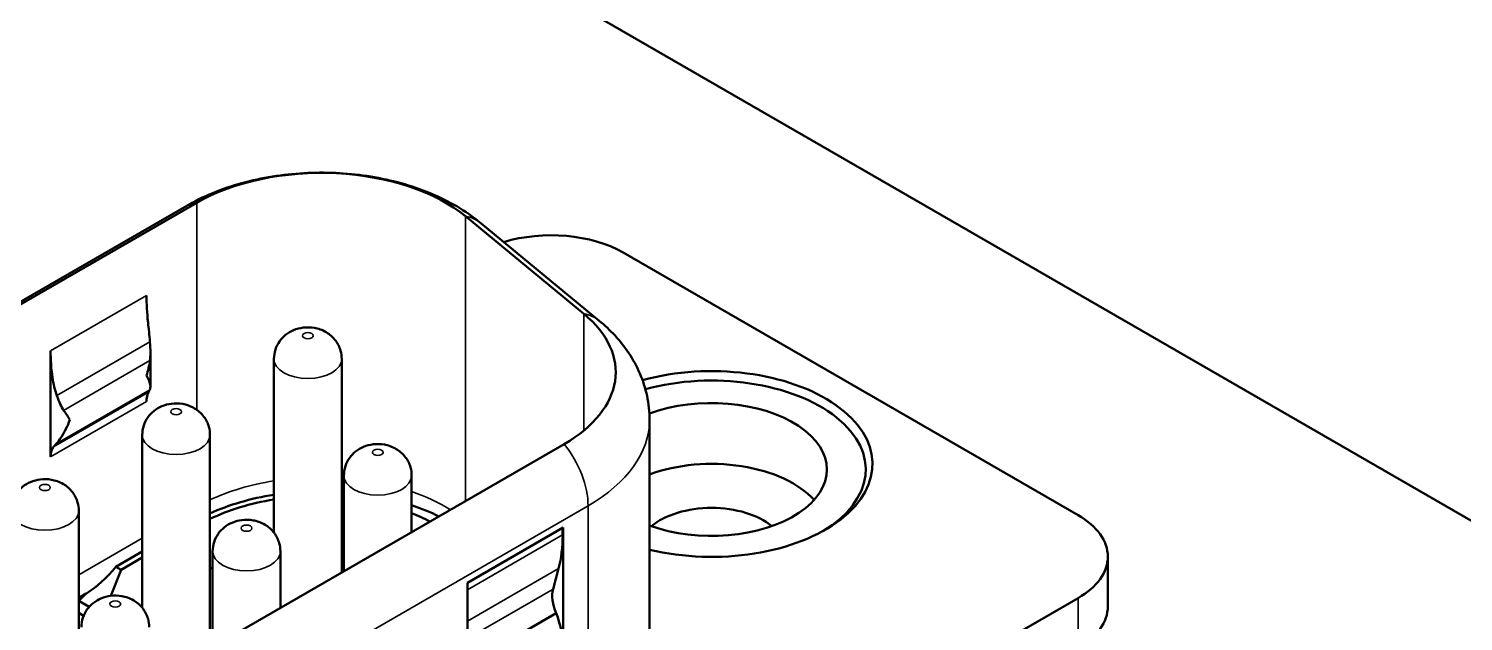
# Model space of a CAD drawing. Header units: millimetres. Extents: x 845 to 2568, y -211 to 570.
# Drawn here: x 1511.86 to 1533.04, y 447.79 to 456.54 of the extents above; entities that cross this region are included whole.
import ezdxf

# ---------------------------------------------------------------- set-up
doc = ezdxf.new("R2010")
doc.units = ezdxf.units.MM
doc.header["$LTSCALE"] = 2
doc.layers.add('외형선(ISO)', color=7, linetype='Continuous', lineweight=50)
doc.layers.add('좁은 외형선(ISO)', color=7, linetype='Continuous', lineweight=35)

msp = doc.modelspace()

# ---------------------------------------------------------------- linework, layer by layer
at = {"layer": '외형선(ISO)'}
for p, q in [((1593.1165, 414.6589), (1437.553, 504.4735)), ((1505.9252, 449.1515), (1514.1984, 453.928)), ((1506.0717, 449.1967), (1514.3448, 453.9732)), ((1518.3131, 453.7727), (1520.0604, 452.332)), ((1520.287, 452.2309), (1518.5397, 453.6716)), ((1527.3556, 449.36), (1520.6381, 453.2383)), ((1512.1882, 451.7843), (1512.1882, 450.2231)), ((1513.661, 451.7678), (1513.661, 451.2579)), ((1515.4853, 451.6666), (1515.4853, 449.1012)), ((1516.4853, 451.6666), (1516.4853, 448.5137)), ((1521.0306, 446.9803), (1521.0306, 450.7639)), ((1513.5408, 450.5439), (1513.5408, 447.9915)), ((1514.5408, 450.5439), (1514.5408, 447.391)), ((1519.7691, 450.4096), (1512.244, 446.065)), ((1516.5177, 449.9438), (1516.5177, 448.5324)), ((1517.5177, 449.9438), (1517.5177, 449.1098)), ((1512.6033, 449.4253), (1512.6033, 446.2724)), ((1519.7542, 449.1763), (1518.34, 448.3598)), ((1519.7471, 449.0678), (1519.7471, 449.1722)), ((1519.7542, 447.135), (1519.7542, 449.1763)), ((1513.1498, 448.5966), (1513.5408, 448.8223)), ((1514.5802, 448.8252), (1514.5802, 447.4138)), ((1515.5802, 448.8252), (1515.5802, 447.9912)), ((1513.1498, 448.5966), (1513.2276, 448.5517)), ((1513.5408, 448.7325), (1513.2276, 448.5517)), ((1519.6052, 448.2692), (1519.6869, 448.5743)), ((1527.7949, 448.0128), (1527.7949, 448.7476)), ((1513.2276, 448.5517), (1513.0792, 448.1691)), ((1518.34, 448.3598), (1518.34, 446.3185)), ((1512.7131, 448.2022), (1512.6033, 448.1388)), ((1512.7575, 448.0066), (1512.6033, 448.0956)), ((1526.401, 447.5841), (1527.3556, 448.1352)), ((1512.6033, 447.916), (1512.6754, 447.8743)), ((1519.6515, 447.9121), (1518.34, 447.155))]:
    msp.add_line(p, q, dxfattribs=at)
for centre, major_axis, ratio, start_param, end_param in [((1516.1833, 452.9117), (2.6, 0), 0.5773503, 0.6108652, 2.3561945), ((1519.5774, 452.626), (-1.5, 0), 0.5773503, 3.9269908, 5.1970848), ((1517.9306, 451.471), (2.6, 0), 0.5773503, 5.4977871, 6.8940505), ((1513.461, 452.1987), (-0.1302, 0.6953), 0.218386, 3.746559, 4.2564043), ((1521.9462, 450.1152), (2.375, 0), 0.5773503, 4.3166013, 8.297979), ((1521.9462, 450.0336), (2.275, 0), 0.5773503, 5.5195305, 8.298126), ((1512.3296, 451.5455), (-0.1302, 0.6953), 0.218386, 2.1802648, 2.6901101), ((1513.461, 451.0454), (0.1953, 0.2135), 0.2019062, 5.5517915, 5.7631479), ((1521.9462, 450.0336), (1.7, 0), 0.5773503, 4.1435962, 8.4246541), ((1512.3296, 450.3922), (0.1953, 0.2135), 0.2019062, 1.656315, 1.8676714), ((1521.9462, 449.1354), (-1.7, 0), 0.5773503, 3.616819, 5.2811817), ((1516.1833, 448.1924), (2.64, 0), 0.5773503, 1.8383678, 2.2423101), ((1516.1833, 448.1924), (2.64, 0), 0.5773503, 1.4437938, 1.4561476), ((1516.1268, 448.2251), (2.45, 0), 0.5773503, 1.4105379, 1.4239101), ((1516.1268, 448.2251), (2.45, 0), 0.5773503, 1.8356879, 2.274876), ((1516.1833, 448.1924), (2.64, 0), 0.5773503, 0.8536329, 1.0408938), ((1521.9462, 448.8432), (-1.08, 0), 0.5773503, 3.7451263, 5.6796516), ((1516.1268, 448.2251), (2.45, 0), 0.5773503, 0.8262258, 0.9670426), ((1526.2949, 448.7476), (1.5, 0), 0.5773503, 5.4977871, 7.0685835), ((1517.9794, 450.0884), (-1.25, 2.1651), 0.5773503, 3.6651914, 3.9269908), ((1516.1268, 447.6372), (2.2571, 0), 0.5773503, 1.3967055, 1.4112517), ((1512.669, 449.3314), (0.7071, 1.2247), 0.5773503, 3.9738402, 4.4285949), ((1516.1268, 447.6372), (2.2571, 0), 0.5773503, 2.3256558, 2.3499301), ((1512.3437, 449.062), (0.7071, 1.2247), 0.5773503, 4.1895819, 4.3082628), ((1519.9467, 447.9663), (0.25, -0.433), 0.5773503, 3.6651914, 4.509705), ((1526.2949, 448.0128), (1.5, 0), 0.5773503, 5.4977871, 6.2831853), ((1519.033, 447.8569), (-0.505, 0.8747), 0.5773503, 3.9269908, 4.4505896)]:
    msp.add_ellipse(centre, major_axis=major_axis, ratio=ratio, start_param=start_param, end_param=end_param, dxfattribs=at)
for points, knots in [([(1518.5397, 453.6716), (1518.3143, 453.8574), (1518.0617, 454.0009), (1517.5146, 454.2281), (1517.2181, 454.3091), (1516.6083, 454.4083), (1516.295, 454.4262), (1515.6729, 454.3994), (1515.3643, 454.3547), (1514.7723, 454.2006), (1514.4887, 454.0916), (1514.2174, 453.9389), (1514.2079, 453.9335), (1514.1984, 453.928)], [6.1086524, 6.1086524, 6.1086524, 6.1086524, 6.4449496, 6.4449496, 6.7940155, 6.7940155, 7.1430813, 7.1430813, 7.4921472, 7.4921472, 7.841213, 7.841213, 7.8539816, 7.8539816, 7.8539816, 7.8539816]), ([(1513.6024, 452.6008), (1513.6024, 452.481), (1513.6115, 452.346), (1513.6353, 452.1116), (1513.648, 452.0152), (1513.6546, 451.9181)], [0, 0, 0, 0, 0.044007796, 0.044007796, 0.073748981, 0.073748981, 0.073748981, 0.073748981]), ([(1521.0306, 450.7639), (1521.0306, 450.8838), (1521.0177, 451.0037), (1520.9684, 451.2357), (1520.932, 451.3478), (1520.8405, 451.5596), (1520.7856, 451.6593), (1520.6621, 451.8449), (1520.5937, 451.931), (1520.4471, 452.0902), (1520.3689, 452.1634), (1520.287, 452.2309)], [5.49778714, 5.49778714, 5.49778714, 5.49778714, 5.61996019, 5.61996019, 5.74213324, 5.74213324, 5.86430629, 5.86430629, 5.98647933, 5.98647933, 6.10865238, 6.10865238, 6.10865238, 6.10865238]), ([(1515.4853, 451.6666), (1515.4853, 451.7144), (1515.4933, 451.762), (1515.5221, 451.8506), (1515.5434, 451.8908), (1515.595, 451.9647), (1515.626, 451.9957), (1515.6963, 452.0525), (1515.7352, 452.0739), (1515.8225, 452.1113), (1515.8696, 452.1226), (1515.9715, 452.1354), (1516.0257, 452.1343), (1516.1376, 452.1145), (1516.1954, 452.0968), (1516.3035, 452.0322), (1516.3526, 451.994), (1516.4259, 451.8948), (1516.4525, 451.8451), (1516.4794, 451.7494), (1516.4853, 451.708), (1516.4853, 451.6666)], [3.9269908, 3.9269908, 3.9269908, 3.9269908, 4.1124002, 4.1124002, 4.3104214, 4.3104214, 4.5478299, 4.5478299, 4.8593371, 4.8593371, 5.2824853, 5.2824853, 5.7958812, 5.7958812, 6.2997898, 6.2997898, 6.665187, 6.665187, 6.9078601, 6.9078601, 7.0685835, 7.0685835, 7.0685835, 7.0685835]), ([(1512.2796, 451.1242), (1512.2494, 451.2078), (1512.2301, 451.3003), (1512.1955, 451.5285), (1512.1882, 451.6645), (1512.1882, 451.7843)], [0.148006535, 0.148006535, 0.148006535, 0.148006535, 0.17774772, 0.17774772, 0.221755516, 0.221755516, 0.221755516, 0.221755516]), ([(1513.6519, 451.2111), (1513.6598, 451.2294), (1513.6621, 451.2487), (1513.657, 451.3147), (1513.6339, 451.367), (1513.6024, 451.4216)], [-0.043815364, -0.043815364, -0.043815364, -0.043815364, -0.029927728, -0.029927728, 0, 0, 0, 0]), ([(1513.6351, 451.178), (1513.6293, 451.1677), (1513.6233, 451.155), (1513.6083, 451.1118), (1513.6024, 451.0759), (1513.6024, 451.0396)], [-0.020053326, -0.020053326, -0.020053326, -0.020053326, -0.013347747, -0.013347747, 0, 0, 0, 0]), ([(1513.5408, 450.5439), (1513.5408, 450.5917), (1513.5488, 450.6393), (1513.5776, 450.7279), (1513.5988, 450.7682), (1513.6504, 450.842), (1513.6815, 450.873), (1513.7518, 450.9298), (1513.7907, 450.9512), (1513.8779, 450.9886), (1513.9251, 450.9999), (1514.0269, 451.0128), (1514.0812, 451.0116), (1514.193, 450.9918), (1514.2508, 450.9741), (1514.359, 450.9095), (1514.408, 450.8713), (1514.4814, 450.7721), (1514.5079, 450.7224), (1514.5348, 450.6267), (1514.5408, 450.5854), (1514.5408, 450.5439)], [3.9269908, 3.9269908, 3.9269908, 3.9269908, 4.1124002, 4.1124002, 4.3104214, 4.3104214, 4.5478299, 4.5478299, 4.8593371, 4.8593371, 5.2824853, 5.2824853, 5.7958812, 5.7958812, 6.2997898, 6.2997898, 6.665187, 6.665187, 6.9078601, 6.9078601, 7.0685835, 7.0685835, 7.0685835, 7.0685835]), ([(1512.471, 450.7684), (1512.4395, 450.6774), (1512.3942, 450.5856), (1512.3194, 450.4735), (1512.2944, 450.4411), (1512.27, 450.4133)], [-0.190011881, -0.190011881, -0.190011881, -0.190011881, -0.160084153, -0.160084153, -0.146196517, -0.146196517, -0.146196517, -0.146196517]), ([(1512.1882, 450.2231), (1512.1882, 450.2535), (1512.1919, 450.284), (1512.2077, 450.3319), (1512.2179, 450.3509), (1512.2312, 450.3675)], [0.150371241, 0.150371241, 0.150371241, 0.150371241, 0.161544156, 0.161544156, 0.170262791, 0.170262791, 0.170262791, 0.170262791]), ([(1516.5177, 449.9438), (1516.5177, 449.9916), (1516.5257, 450.0392), (1516.5545, 450.1278), (1516.5758, 450.168), (1516.6274, 450.2419), (1516.6584, 450.2729), (1516.7287, 450.3296), (1516.7676, 450.3511), (1516.8549, 450.3885), (1516.902, 450.3998), (1517.0038, 450.4126), (1517.0581, 450.4115), (1517.17, 450.3916), (1517.2278, 450.374), (1517.3359, 450.3094), (1517.3849, 450.2712), (1517.4583, 450.172), (1517.4849, 450.1223), (1517.5117, 450.0266), (1517.5177, 449.9852), (1517.5177, 449.9438)], [3.9269908, 3.9269908, 3.9269908, 3.9269908, 4.1124002, 4.1124002, 4.3104214, 4.3104214, 4.5478299, 4.5478299, 4.8593371, 4.8593371, 5.2824853, 5.2824853, 5.7958812, 5.7958812, 6.2997898, 6.2997898, 6.665187, 6.665187, 6.9078601, 6.9078601, 7.0685835, 7.0685835, 7.0685835, 7.0685835]), ([(1511.6033, 449.4253), (1511.6033, 449.4731), (1511.6113, 449.5207), (1511.6401, 449.6093), (1511.6614, 449.6496), (1511.713, 449.7234), (1511.744, 449.7544), (1511.8143, 449.8112), (1511.8532, 449.8326), (1511.9405, 449.87), (1511.9876, 449.8813), (1512.0894, 449.8942), (1512.1437, 449.893), (1512.2556, 449.8732), (1512.3134, 449.8555), (1512.4215, 449.7909), (1512.4705, 449.7527), (1512.5439, 449.6535), (1512.5705, 449.6038), (1512.5974, 449.5081), (1512.6033, 449.4668), (1512.6033, 449.4253)], [3.9269908, 3.9269908, 3.9269908, 3.9269908, 4.1124002, 4.1124002, 4.3104214, 4.3104214, 4.5478299, 4.5478299, 4.8593371, 4.8593371, 5.2824853, 5.2824853, 5.7958812, 5.7958812, 6.2997898, 6.2997898, 6.665187, 6.665187, 6.9078601, 6.9078601, 7.0685835, 7.0685835, 7.0685835, 7.0685835]), ([(1514.5802, 448.8252), (1514.5802, 448.873), (1514.5882, 448.9206), (1514.617, 449.0092), (1514.6383, 449.0494), (1514.6899, 449.1233), (1514.7209, 449.1543), (1514.7912, 449.211), (1514.8301, 449.2325), (1514.9174, 449.2699), (1514.9645, 449.2812), (1515.0664, 449.294), (1515.1206, 449.2929), (1515.2325, 449.273), (1515.2903, 449.2554), (1515.3984, 449.1908), (1515.4475, 449.1526), (1515.5208, 449.0534), (1515.5474, 449.0037), (1515.5743, 448.908), (1515.5802, 448.8666), (1515.5802, 448.8252)], [3.9269908, 3.9269908, 3.9269908, 3.9269908, 4.1124002, 4.1124002, 4.3104214, 4.3104214, 4.5478299, 4.5478299, 4.8593371, 4.8593371, 5.2824853, 5.2824853, 5.7958812, 5.7958812, 6.2997898, 6.2997898, 6.665187, 6.665187, 6.9078601, 6.9078601, 7.0685835, 7.0685835, 7.0685835, 7.0685835]), ([(1512.6428, 447.7066), (1512.6428, 447.7544), (1512.6508, 447.802), (1512.6795, 447.8906), (1512.7008, 447.9308), (1512.7524, 448.0047), (1512.7835, 448.0357), (1512.8538, 448.0924), (1512.8927, 448.1139), (1512.9799, 448.1513), (1513.027, 448.1626), (1513.1289, 448.1754), (1513.1832, 448.1743), (1513.295, 448.1544), (1513.3528, 448.1368), (1513.461, 448.0722), (1513.51, 448.034), (1513.5834, 447.9348), (1513.6099, 447.8851), (1513.6368, 447.7894), (1513.6428, 447.748), (1513.6428, 447.7066)], [3.9269908, 3.9269908, 3.9269908, 3.9269908, 4.1124002, 4.1124002, 4.3104214, 4.3104214, 4.5478299, 4.5478299, 4.8593371, 4.8593371, 5.2824853, 5.2824853, 5.7958812, 5.7958812, 6.2997898, 6.2997898, 6.665187, 6.665187, 6.9078601, 6.9078601, 7.0685835, 7.0685835, 7.0685835, 7.0685835])]:
    msp.add_open_spline(points, degree=3, knots=knots, dxfattribs=at)
for points in [[(1513.6024, 451.4216), (1513.626, 451.4898), (1513.6449, 451.5656), (1513.6544, 451.643)], [(1512.3805, 450.9075), (1512.4161, 450.8561), (1512.4474, 450.8093), (1512.471, 450.7684)]]:
    msp.add_open_spline(points, degree=3, dxfattribs=at)
at = {"layer": '좁은 외형선(ISO)'}
for p, q in [((1514.3448, 450.9163), (1514.3448, 453.9732)), ((1518.3131, 449.569), (1518.3131, 453.7727)), ((1513.6024, 452.6008), (1512.1882, 451.7843)), ((1520.0604, 452.332), (1520.0604, 450.61)), ((1513.6546, 451.9181), (1512.2796, 451.1242)), ((1513.6544, 451.643), (1512.3805, 450.9075)), ((1512.2312, 450.3675), (1513.6351, 451.178)), ((1512.27, 450.4133), (1513.6519, 451.2111)), ((1512.1882, 450.2231), (1513.6024, 451.0396)), ((1512.5976, 445.1538), (1520.1226, 449.4984)), ((1520.1226, 449.4984), (1520.1226, 445.7147)), ((1513.5408, 449.0182), (1512.6033, 448.477)), ((1518.34, 448.2554), (1519.7471, 449.0678)), ((1518.34, 447.7966), (1519.6869, 448.5743)), ((1518.34, 447.5387), (1519.6052, 448.2692)), ((1527.3556, 448.1352), (1527.3556, 447.4004))]:
    msp.add_line(p, q, dxfattribs=at)
for centre, major_axis, ratio, start_param, end_param in [((1514.6984, 453.062), (-0.5, 0.866), 0.5773503, 6.0213859, 6.2831853), ((1517.9035, 452.9001), (0.6362, 0.7715), 0.6688348, 0, 0.3656889), ((1519.6508, 451.4594), (0.6362, 0.7715), 0.6688348, 0, 0.3656889), ((1515.9853, 451.6666), (0.5, 0), 0.5773503, 3.1415927, 6.2831853), ((1517.9306, 450.7639), (3.1, 0), 0.5773503, 5.4977871, 6.2831853), ((1514.0408, 450.5439), (0.5, 0), 0.5773503, 3.1415927, 6.2831853), ((1519.4155, 449.9066), (-0.5, 0.866), 0.5773503, 3.9269908, 4.9741884), ((1516.1833, 448.421), (-2.6, 0), 0.5773503, 4.9841805, 5.3961895), ((1516.1833, 448.421), (-2.6, 0), 0.5773503, 4.5834218, 4.5959684), ((1517.0177, 449.9438), (0.5, 0), 0.5773503, 3.1415927, 6.2831853), ((1516.1833, 448.421), (-2.6, 0), 0.5773503, 3.8885198, 4.1734503), ((1512.1033, 449.4253), (0.5, 0), 0.5773503, 3.1415927, 6.2831853), ((1515.0802, 448.8252), (0.5, 0), 0.5773503, 3.1415927, 6.2831853)]:
    msp.add_ellipse(centre, major_axis=major_axis, ratio=ratio, start_param=start_param, end_param=end_param, dxfattribs=at)
for centre in [(1515.9853, 452.0095), (1514.0408, 450.8868), (1517.0177, 450.2867), (1512.1033, 449.7682), (1515.0802, 449.1681), (1513.1428, 448.0495)]:
    msp.add_ellipse(centre, major_axis=(0.08, 0), ratio=0.5773503, dxfattribs=at)

doc.saveas('drawing.dxf')
